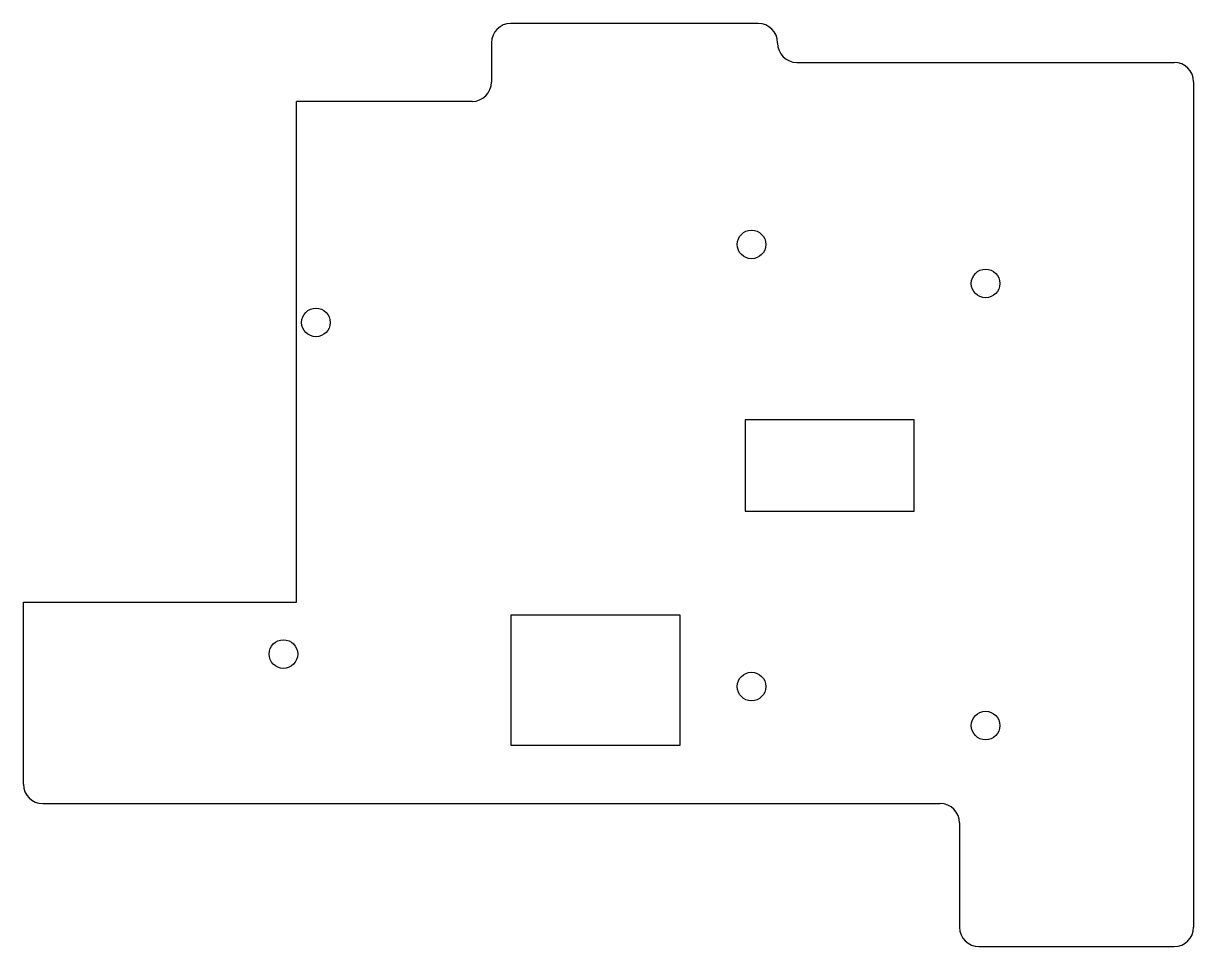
# Model space of a CAD drawing. Header units: millimetres. Extents: x -11 to 79, y -19.5 to 51.5.
import ezdxf

# ---------------------------------------------------------------- set-up
doc = ezdxf.new("R2010")
doc.units = ezdxf.units.MM

msp = doc.modelspace()

# ---------------------------------------------------------------- linework, layer by layer
for p, q in [((45.51, 51.5), (26.49, 51.5)), ((25, 50.01), (25, 46.99)), ((47, 49.99), (47, 50.01)), ((48.49, 48.5), (77.51, 48.5)), ((79, 47.01), (79, -18.01)), ((23.51, 45.5), (10, 45.5)), ((10, 7), (10, 45.5)), ((57.5, 21), (44.5, 21)), ((44.5, 21), (44.5, 14)), ((57.5, 14), (57.5, 21)), ((44.5, 14), (57.5, 14)), ((-11, -7.01), (-11, 7)), ((-11, 7), (10, 7)), ((39.5, 6), (26.5, 6)), ((26.5, 6), (26.5, -4)), ((39.5, -4), (39.5, 6)), ((26.5, -4), (39.5, -4)), ((-9.51, -8.5), (59.51, -8.5)), ((61, -9.99), (61, -18.01)), ((62.49, -19.5), (77.51, -19.5))]:
    msp.add_line(p, q)
for centre in [(45, 34.5), (63, 31.5), (11.5, 28.5), (9, 3), (45, 0.5), (63, -2.5)]:
    msp.add_circle(centre, 1.1)
for centre, start, end in [((26.49, 50.01), 90, 180), ((45.51, 50.01), 0, 90), ((48.49, 49.99), 180, 270), ((77.51, 47.01), 0, 90), ((23.51, 46.99), 270, 0), ((-9.51, -7.01), 180, 270), ((59.51, -9.99), 0, 90), ((62.49, -18.01), 180, 270), ((77.51, -18.01), 270, 0)]:
    msp.add_arc(centre, 1.49, start, end)

doc.saveas('drawing.dxf')
